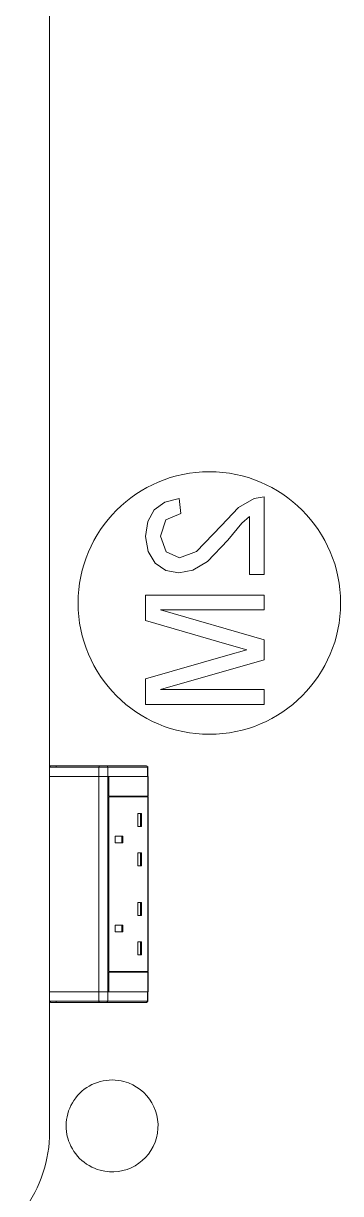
# Model space of a CAD drawing. Header units: millimetres. Extents: x 155927 to 295199, y -4084 to 97293.
# Drawn here: x 165047 to 165288, y 32819 to 33710 of the extents above; entities that cross this region are included whole.
import ezdxf

# ---------------------------------------------------------------- set-up
doc = ezdxf.new("R2010")
doc.units = ezdxf.units.MM
doc.header["$MEASUREMENT"] = 0
doc.layers.add('I-FURN', color=8, linetype='CONTINUOUS', lineweight=9)

msp = doc.modelspace()

# ---------------------------------------------------------------- linework, layer by layer
at = {"layer": 'I-FURN'}
for p, q in [((165066.52, 33976.19), (165066.52, 33143.89)), ((165066.52, 33143.89), (165066.52, 33976.19)), ((165154.17, 33345.69), (165146.18, 33339.77)), ((165165.1, 33348.43), (165154.17, 33345.69)), ((165166.51, 33337.13), (165165.1, 33348.43)), ((165222.29, 33348.63), (165210.29, 33341.77)), ((165230.08, 33349.85), (165222.29, 33348.63)), ((165230.08, 33290.52), (165230.08, 33349.85)), ((165146.18, 33339.77), (165141.3, 33330.97)), ((165155.1, 33332.38), (165166.51, 33337.13)), ((165210.29, 33341.77), (165197.19, 33327.62)), ((165141.3, 33330.97), (165139.67, 33319.61)), ((165150.97, 33319.85), (165155.1, 33332.38)), ((165197.19, 33327.62), (165178.36, 33308.11)), ((165202.16, 33316.8), (165213.03, 33329.8)), ((165213.03, 33329.8), (165218.78, 33334.9)), ((165218.78, 33334.9), (165218.78, 33290.52)), ((165139.67, 33319.61), (165141.48, 33308.16)), ((165155.2, 33307.83), (165150.97, 33319.85)), ((165186.67, 33300.61), (165202.16, 33316.8)), ((165141.48, 33308.16), (165146.91, 33299.38)), ((165165.56, 33303.23), (165155.2, 33307.83)), ((165178.36, 33308.11), (165165.56, 33303.23)), ((165175.59, 33293.94), (165186.67, 33300.61)), ((165146.91, 33299.38), (165155.02, 33293.79)), ((165155.02, 33293.79), (165164.88, 33291.93)), ((165164.88, 33291.93), (165175.59, 33293.94)), ((165218.78, 33290.52), (165230.08, 33290.52)), ((165230.08, 33274.98), (165139.67, 33274.98)), ((165139.67, 33274.98), (165139.67, 33255.53)), ((165230.08, 33263.67), (165230.08, 33274.98)), ((165139.67, 33255.53), (165203.39, 33237.03)), ((165230.08, 33240.96), (165150.97, 33263.67)), ((165150.97, 33263.67), (165230.08, 33263.67)), ((165230.08, 33225.64), (165230.08, 33240.96)), ((165202.29, 33229.26), (165139.67, 33211.07)), ((165216.7, 33233.3), (165202.29, 33229.26)), ((165203.39, 33237.03), (165216.7, 33233.3)), ((165150.97, 33202.93), (165230.08, 33225.64)), ((165139.67, 33211.07), (165139.67, 33191.63)), ((165230.08, 33202.93), (165150.97, 33202.93)), ((165230.08, 33191.63), (165230.08, 33202.93)), ((165139.67, 33191.63), (165230.08, 33191.63)), ((165066.51, 33143.89), (165066.51, 33136.89)), ((165066.52, 33143.89), (165103.98, 33143.89)), ((165066.52, 33143.89), (165066.52, 33136.89)), ((165067.52, 33144.89), (165067.51, 33144.89)), ((165104.54, 33144.89), (165067.52, 33144.89)), ((165067.52, 33144.89), (165071.51, 33144.89)), ((165071.51, 33143.89), (165071.51, 33144.89)), ((165071.51, 33144.89), (165110.08, 33144.89)), ((165103.98, 33143.89), (165110.9, 33143.89)), ((165103.98, 33143.89), (165103.98, 33136.89)), ((165110.08, 33144.89), (165104.54, 33144.89)), ((165140.36, 33144.89), (165110.08, 33144.89)), ((165140.36, 33144.89), (165110.08, 33144.89)), ((165110.9, 33143.89), (165141.17, 33143.89)), ((165110.9, 33143.89), (165110.9, 33136.89)), ((165140.98, 33144.66), (165141.01, 33144.64)), ((165141.17, 33143.89), (165141.36, 33143.89)), ((165141.17, 33143.89), (165141.17, 33136.89)), ((165141.36, 33136.89), (165141.36, 33143.89)), ((165141.36, 33136.89), (165141.36, 33143.89)), ((165141.36, 33136.89), (165141.36, 33143.89)), ((165066.51, 33136.76), (165066.51, 32972.86)), ((165066.52, 33136.89), (165103.98, 33136.89)), ((165066.52, 32972.86), (165066.52, 33136.76)), ((165103.98, 33136.76), (165066.52, 33136.76)), ((165103.98, 33136.89), (165110.9, 33136.89)), ((165103.98, 32972.86), (165103.98, 33136.76)), ((165110.9, 33136.76), (165103.98, 33136.76)), ((165111.73, 33136.83), (165109.27, 33136.83)), ((165110.9, 33136.89), (165141.17, 33136.89)), ((165110.9, 32972.86), (165110.9, 33136.76)), ((165110.9, 33136.76), (165111.53, 33136.76)), ((165111.53, 33136.76), (165111.53, 33121.83)), ((165111.73, 33121.83), (165111.73, 33136.83)), ((165111.73, 33136.83), (165141.56, 33136.83)), ((165141.17, 33136.89), (165141.36, 33136.89)), ((165141.36, 32972.86), (165141.36, 33136.76)), ((165141.56, 33136.83), (165141.56, 33121.83)), ((165141.56, 33121.83), (165111.73, 33121.83)), ((165141.17, 33121.83), (165141.17, 33121.33)), ((165111.53, 33121.33), (165111.53, 32988.33)), ((165111.73, 32988.33), (165111.73, 33121.33)), ((165141.56, 33121.33), (165111.73, 33121.33)), ((165141.56, 33121.33), (165141.56, 32988.33)), ((165136.53, 33108.72), (165133.66, 33108.72)), ((165133.66, 33098.72), (165133.66, 33108.72)), ((165135.79, 33098.72), (165135.79, 33108.72)), ((165136.53, 33098.72), (165136.53, 33108.72)), ((165136.53, 33098.72), (165133.66, 33098.72)), ((165122.19, 33091.22), (165116.45, 33091.22)), ((165116.45, 33086.22), (165116.45, 33091.22)), ((165122.19, 33086.22), (165116.45, 33086.22)), ((165121.45, 33086.22), (165121.45, 33091.22)), ((165122.19, 33086.22), (165122.19, 33091.22)), ((165136.53, 33078.72), (165133.66, 33078.72)), ((165133.66, 33068.72), (165133.66, 33078.72)), ((165135.79, 33068.72), (165135.79, 33078.72)), ((165136.53, 33068.72), (165136.53, 33078.72)), ((165136.53, 33068.72), (165133.66, 33068.72)), ((165136.53, 33040.93), (165133.66, 33040.93)), ((165133.66, 33030.93), (165133.66, 33040.93)), ((165135.79, 33030.93), (165135.79, 33040.93)), ((165136.53, 33030.93), (165136.53, 33040.93)), ((165136.53, 33030.93), (165133.66, 33030.93)), ((165116.45, 33023.43), (165116.45, 33018.43)), ((165122.19, 33023.43), (165116.45, 33023.43)), ((165116.45, 33018.43), (165122.19, 33018.43)), ((165121.45, 33018.43), (165121.45, 33023.43)), ((165122.19, 33018.43), (165122.19, 33023.43)), ((165136.53, 33010.93), (165133.66, 33010.93)), ((165133.66, 33000.93), (165133.66, 33010.93)), ((165135.79, 33000.93), (165135.79, 33010.93)), ((165136.53, 33000.93), (165136.53, 33010.93)), ((165136.53, 33000.93), (165133.66, 33000.93)), ((165141.56, 32988.33), (165111.73, 32988.33)), ((165141.17, 32988.33), (165141.17, 32987.83)), ((165111.53, 32987.83), (165111.53, 32972.86)), ((165111.73, 32972.83), (165111.73, 32987.83)), ((165111.73, 32987.83), (165141.56, 32987.83)), ((165141.56, 32987.83), (165141.56, 32972.83)), ((165066.51, 32972.76), (165066.51, 32965.76)), ((165066.52, 32972.86), (165103.98, 32972.86)), ((165066.52, 32965.76), (165066.52, 32972.76)), ((165103.98, 32972.76), (165066.52, 32972.76)), ((165103.98, 32972.86), (165110.9, 32972.86)), ((165103.98, 32965.76), (165103.98, 32972.76)), ((165110.9, 32972.76), (165103.98, 32972.76)), ((165111.53, 32972.86), (165110.9, 32972.86)), ((165110.9, 32965.76), (165110.9, 32972.76)), ((165141.17, 32972.76), (165110.9, 32972.76)), ((165141.56, 32972.83), (165111.73, 32972.83)), ((165141.17, 32965.76), (165141.17, 32972.76)), ((165141.36, 32972.76), (165141.17, 32972.76)), ((165141.36, 32965.76), (165141.36, 32972.76)), ((165141.36, 32965.76), (165141.36, 32972.76)), ((165141.36, 32972.76), (165141.36, 32965.76)), ((165066.52, 32965.76), (165066.52, 32866.19)), ((165066.52, 32866.19), (165066.52, 32965.76)), ((165103.98, 32965.76), (165066.52, 32965.76)), ((165071.51, 32964.76), (165067.52, 32964.76)), ((165067.52, 32964.76), (165104.54, 32964.76)), ((165071.51, 32964.76), (165071.51, 32965.76)), ((165110.08, 32964.76), (165071.51, 32964.76)), ((165110.9, 32965.76), (165103.98, 32965.76)), ((165104.54, 32964.76), (165110.08, 32964.76)), ((165110.08, 32964.76), (165140.36, 32964.76)), ((165110.08, 32964.76), (165140.36, 32964.76)), ((165141.17, 32965.76), (165110.9, 32965.76)), ((165141.02, 32965.02), (165140.99, 32964.99)), ((165141.36, 32965.76), (165141.17, 32965.76))]:
    msp.add_line(p, q, dxfattribs=at)
at = {"layer": 'I-FURN', "flags": 128}
for points in [[(165066.51, 33143.89), (165066.51, 33143.93), (165066.51, 33143.97), (165066.52, 33144.01), (165066.52, 33144.05), (165066.53, 33144.08), (165066.54, 33144.12), (165066.55, 33144.16), (165066.56, 33144.2), (165066.57, 33144.24), (165066.59, 33144.28), (165066.6, 33144.31), (165066.62, 33144.35), (165066.64, 33144.38), (165066.66, 33144.42), (165066.68, 33144.45), (165066.71, 33144.48), (165066.73, 33144.51), (165066.76, 33144.55), (165066.78, 33144.57), (165066.81, 33144.6), (165066.84, 33144.63), (165066.87, 33144.66), (165066.9, 33144.68), (165066.94, 33144.71), (165066.97, 33144.73), (165067, 33144.75), (165067.04, 33144.77), (165067.07, 33144.79), (165067.11, 33144.8), (165067.15, 33144.82), (165067.18, 33144.83), (165067.22, 33144.84), (165067.26, 33144.85), (165067.3, 33144.86), (165067.34, 33144.87), (165067.38, 33144.88), (165067.42, 33144.88), (165067.46, 33144.88), (165067.5, 33144.89), (165067.51, 33144.89)], [(165067.51, 33144.89), (165067.51, 33144.89), (165067.52, 33144.89), (165067.54, 33144.89), (165067.56, 33144.89), (165067.59, 33144.89), (165067.62, 33144.89), (165067.66, 33144.89), (165067.71, 33144.89), (165067.77, 33144.89), (165067.82, 33144.89), (165067.89, 33144.89), (165067.96, 33144.89), (165068.04, 33144.89), (165068.12, 33144.89), (165068.21, 33144.89), (165068.3, 33144.89), (165068.4, 33144.89), (165068.5, 33144.89), (165068.61, 33144.89), (165068.72, 33144.89), (165068.84, 33144.89), (165068.96, 33144.89), (165069.09, 33144.89), (165069.21, 33144.89), (165069.35, 33144.89), (165069.48, 33144.89), (165069.62, 33144.89), (165069.77, 33144.89), (165069.91, 33144.89), (165070.06, 33144.89), (165070.21, 33144.89), (165070.36, 33144.89), (165070.52, 33144.89), (165070.67, 33144.89), (165070.83, 33144.89), (165070.99, 33144.89), (165071.15, 33144.89), (165071.31, 33144.89), (165071.47, 33144.89), (165071.51, 33144.89)], [(165104.54, 33144.89), (165101.76, 33144.89), (165099.06, 33144.89), (165096.45, 33144.89), (165093.93, 33144.89), (165091.5, 33144.89), (165089.17, 33144.89), (165086.94, 33144.89), (165084.81, 33144.89), (165082.8, 33144.89), (165080.9, 33144.89), (165079.11, 33144.89), (165077.44, 33144.89), (165075.89, 33144.89), (165074.46, 33144.89), (165073.16, 33144.89), (165071.99, 33144.89), (165070.94, 33144.89), (165070.03, 33144.89), (165069.25, 33144.89), (165068.6, 33144.89), (165068.08, 33144.89), (165067.71, 33144.89), (165067.52, 33144.89)], [(165110.08, 33144.89), (165109.98, 33144.89), (165109.88, 33144.89), (165109.78, 33144.89), (165109.67, 33144.89), (165109.56, 33144.89), (165109.44, 33144.89), (165109.31, 33144.89), (165109.19, 33144.89), (165109.06, 33144.89), (165108.92, 33144.89), (165108.79, 33144.89), (165108.65, 33144.89), (165108.5, 33144.89), (165108.36, 33144.89), (165108.21, 33144.89), (165108.06, 33144.89), (165107.9, 33144.89), (165107.75, 33144.89), (165107.59, 33144.89), (165107.44, 33144.89), (165107.28, 33144.89), (165107.12, 33144.89), (165106.96, 33144.89), (165106.8, 33144.89), (165106.64, 33144.89), (165106.48, 33144.89), (165106.32, 33144.89), (165106.16, 33144.89), (165106, 33144.89), (165105.85, 33144.89), (165105.69, 33144.89), (165105.54, 33144.89), (165105.39, 33144.89), (165105.24, 33144.89), (165105.1, 33144.89), (165104.95, 33144.89), (165104.81, 33144.89), (165104.67, 33144.89), (165104.54, 33144.89)], [(165141.22, 33144.39), (165141.24, 33144.36), (165141.26, 33144.32), (165141.27, 33144.29), (165141.29, 33144.25), (165141.3, 33144.21), (165141.31, 33144.17), (165141.32, 33144.13), (165141.33, 33144.1), (165141.34, 33144.06), (165141.35, 33144.02), (165141.35, 33143.98), (165141.35, 33143.94), (165141.36, 33143.9), (165141.36, 33143.89)], [(165067.51, 32964.76), (165067.47, 32964.76), (165067.43, 32964.77), (165067.39, 32964.77), (165067.35, 32964.78), (165067.31, 32964.78), (165067.27, 32964.79), (165067.23, 32964.8), (165067.19, 32964.81), (165067.16, 32964.83), (165067.12, 32964.84), (165067.08, 32964.86), (165067.05, 32964.88), (165067.01, 32964.9), (165066.98, 32964.92), (165066.94, 32964.94), (165066.91, 32964.96), (165066.88, 32964.99), (165066.85, 32965.01), (165066.82, 32965.04), (165066.79, 32965.07), (165066.76, 32965.1), (165066.74, 32965.13), (165066.71, 32965.16), (165066.69, 32965.19), (165066.67, 32965.22), (165066.65, 32965.26), (165066.63, 32965.29), (165066.61, 32965.33), (165066.59, 32965.36), (165066.58, 32965.4), (165066.56, 32965.44), (165066.55, 32965.48), (165066.54, 32965.52), (165066.53, 32965.55), (165066.52, 32965.59), (165066.52, 32965.63), (165066.51, 32965.67), (165066.51, 32965.71), (165066.51, 32965.75), (165066.51, 32965.76)], [(165071.51, 32964.76), (165071.35, 32964.76), (165071.19, 32964.76), (165071.03, 32964.76), (165070.87, 32964.76), (165070.71, 32964.76), (165070.56, 32964.76), (165070.4, 32964.76), (165070.25, 32964.76), (165070.1, 32964.76), (165069.95, 32964.76), (165069.81, 32964.76), (165069.66, 32964.76), (165069.52, 32964.76), (165069.38, 32964.76), (165069.25, 32964.76), (165069.12, 32964.76), (165068.99, 32964.76), (165068.87, 32964.76), (165068.75, 32964.76), (165068.64, 32964.76), (165068.53, 32964.76), (165068.43, 32964.76), (165068.33, 32964.76), (165068.23, 32964.76), (165068.14, 32964.76), (165068.06, 32964.76), (165067.98, 32964.76), (165067.91, 32964.76), (165067.84, 32964.76), (165067.78, 32964.76), (165067.73, 32964.76), (165067.68, 32964.76), (165067.63, 32964.76), (165067.6, 32964.76), (165067.57, 32964.76), (165067.54, 32964.76), (165067.53, 32964.76), (165067.51, 32964.76), (165067.51, 32964.76)], [(165067.51, 32964.76), (165067.51, 32964.76), (165067.52, 32964.76)], [(165067.52, 32964.76), (165067.79, 32964.76), (165068.21, 32964.76), (165068.76, 32964.76), (165069.44, 32964.76), (165070.26, 32964.76), (165071.21, 32964.76), (165072.29, 32964.76), (165073.49, 32964.76), (165074.83, 32964.76), (165076.29, 32964.76), (165077.87, 32964.76), (165079.57, 32964.76), (165081.39, 32964.76), (165083.33, 32964.76), (165085.37, 32964.76), (165087.52, 32964.76), (165089.78, 32964.76), (165092.14, 32964.76), (165094.59, 32964.76), (165097.14, 32964.76), (165099.77, 32964.76), (165102.5, 32964.76), (165104.54, 32964.76)], [(165104.54, 32964.76), (165104.67, 32964.76), (165104.81, 32964.76), (165104.95, 32964.76), (165105.1, 32964.76), (165105.24, 32964.76), (165105.39, 32964.76), (165105.54, 32964.76), (165105.69, 32964.76), (165105.85, 32964.76), (165106, 32964.76), (165106.16, 32964.76), (165106.32, 32964.76), (165106.48, 32964.76), (165106.64, 32964.76), (165106.8, 32964.76), (165106.96, 32964.76), (165107.12, 32964.76), (165107.28, 32964.76), (165107.44, 32964.76), (165107.59, 32964.76), (165107.75, 32964.76), (165107.9, 32964.76), (165108.06, 32964.76), (165108.21, 32964.76), (165108.36, 32964.76), (165108.5, 32964.76), (165108.65, 32964.76), (165108.79, 32964.76), (165108.92, 32964.76), (165109.06, 32964.76), (165109.19, 32964.76), (165109.31, 32964.76), (165109.44, 32964.76), (165109.56, 32964.76), (165109.67, 32964.76), (165109.78, 32964.76), (165109.88, 32964.76), (165109.98, 32964.76), (165110.08, 32964.76)], [(165141.36, 32965.76), (165141.35, 32965.72), (165141.35, 32965.68), (165141.35, 32965.64), (165141.34, 32965.6), (165141.34, 32965.57), (165141.33, 32965.53), (165141.32, 32965.49), (165141.3, 32965.45), (165141.29, 32965.41), (165141.28, 32965.37), (165141.26, 32965.34), (165141.24, 32965.3), (165141.22, 32965.27)]]:
    msp.add_lwpolyline(points, dxfattribs=at)
at = {"layer": 'I-FURN'}
for centre, radius, start, end in [((165188.21, 33268.91), 100, 90, 270), ((165188.21, 33268.91), 100, 270, 90), ((165114.1, 32870.64), 35, 75, 194.70044), ((165114.1, 32870.64), 35, 255, 75), ((164966.52, 32866.19), 100, 323.1301, 0), ((164966.52, 32866.19), 100, 323.1301, 0), ((165114.1, 32870.64), 35, 195, 255)]:
    msp.add_arc(centre, radius, start, end, dxfattribs=at)
for centre, major_axis, ratio, start_param, end_param in [((165067.52, 33143.89), (0, 1), 0.998113, 0, 1.570796), ((165104.54, 33143.89), (0, 1), 0.56467, 0, 1.570796), ((165110.08, 33143.89), (0, 1), 0.819152, 4.712389, 6.283185), ((165140.36, 33143.89), (0, 1), 0.819152, 4.712389, 6.283185), ((165067.52, 32965.76), (0, 1), 0.998113, 1.570796, 3.141593), ((165104.54, 32965.76), (0, 1), 0.56467, 1.570796, 3.141593), ((165110.08, 32965.76), (0, 1), 0.819152, 3.141593, 4.712389), ((165140.36, 32965.76), (0, -1), 0.819152, 0, 1.570796)]:
    msp.add_ellipse(centre, major_axis=major_axis, ratio=ratio, start_param=start_param, end_param=end_param, dxfattribs=at)

doc.saveas('drawing.dxf')
